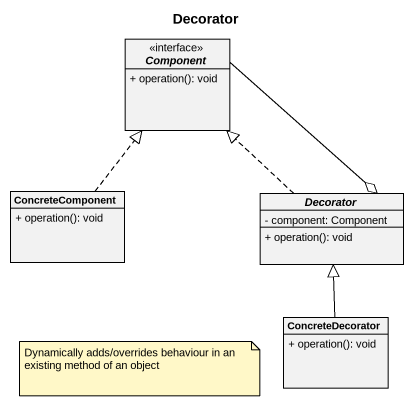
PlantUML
@startuml
title Decorator
hide circle
hide empty members
skinparam classAttributeIconSize 0
interface "Component" as Component_ <<interface>> {
  + operation(): void
}
class ConcreteComponent {
  + operation(): void
}
abstract class Decorator {
  - component: Component
  + operation(): void
}
class ConcreteDecorator {
  + operation(): void
}
Component_ --o Decorator
ConcreteComponent .up.|> Component_
Decorator .up.|> Component_
ConcreteDecorator -up-|> Decorator
note as N1
  Dynamically adds/overrides behaviour in an existing method of an object
end note
@enduml
